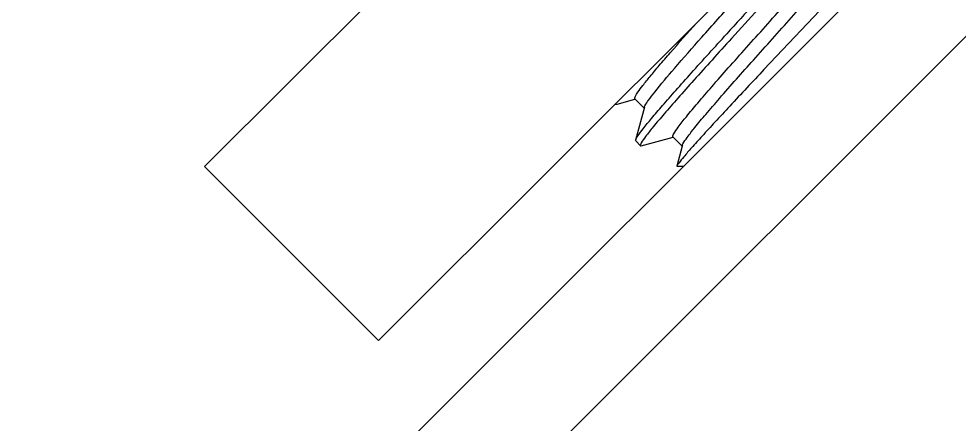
# Model space of a CAD drawing. Extents: x -1396510 to 1250330, y -1892470 to 1623980.
# Drawn here: x -1154975.5 to -1154830, y -61725.4 to -61662.6 of the extents above; entities that cross this region are included whole.
import ezdxf

# ---------------------------------------------------------------- set-up
doc = ezdxf.new("R2010")
doc.units = 0
doc.header["$LTSCALE"] = 1000
doc.header["$MEASUREMENT"] = 0

msp = doc.modelspace()

# ---------------------------------------------------------------- linework, layer by layer
at = {"linetype": 'Continuous'}
for p, q in [((-1154946.73, -61685.53), (-1154755.6, -61494.41)), ((-1154919.8, -61712.46), (-1154751.5, -61544.15)), ((-1156263.47, -63076.32), (-1154791.91, -61604.76)), ((-1156251.69, -63088.1), (-1154780.13, -61616.54)), ((-1154846.84, -61656.32), (-1154860.18, -61670.51)), ((-1154883.27, -61675.93), (-1154882.9, -61675.83)), ((-1154882.9, -61675.83), (-1154880.14, -61675.09)), ((-1154880.15, -61675.04), (-1154878.73, -61676.46)), ((-1154878.69, -61676.34), (-1154880.04, -61681.41)), ((-1154880.03, -61681.55), (-1154880.04, -61681.41)), ((-1154879.3, -61682.29), (-1154880.03, -61681.55)), ((-1154879.16, -61682.3), (-1154874.25, -61680.98)), ((-1154874.26, -61680.93), (-1154872.84, -61682.35)), ((-1154879.3, -61682.29), (-1154879.16, -61682.3)), ((-1154872.84, -61682.35), (-1154873.67, -61685.47)), ((-1154872.8, -61682.23), (-1154872.84, -61682.35)), ((-1154919.8, -61712.46), (-1154946.73, -61685.53)), ((-1154873.67, -61685.47), (-1154873.63, -61685.53)), ((-1154872.68, -61685.53), (-1154873.63, -61685.53))]:
    msp.add_line(p, q, dxfattribs=at)
for points, knots in [([(-1154842.59, -61638.22), (-1154842.54, -61638.27), (-1154842.67, -61638.6), (-1154842.94, -61639.03), (-1154843.5, -61639.8), (-1154844.27, -61640.77), (-1154845.28, -61641.99), (-1154847.03, -61644.04), (-1154849.68, -61647.04), (-1154853.3, -61651.07), (-1154857.35, -61655.54), (-1154861.61, -61660.21), (-1154864.49, -61663.38), (-1154865.93, -61664.96)], [0, 0, 0, 0, 0.006649, 0.022591, 0.048358, 0.083741, 0.128337, 0.181595, 0.311308, 0.466307, 0.638694, 0.819662, 1, 1, 1, 1]), ([(-1154865.2, -61665.69), (-1154862.44, -61662.66), (-1154858.36, -61658.19), (-1154853.07, -61652.37), (-1154849.53, -61648.44), (-1154846.53, -61645.04), (-1154844.22, -61642.35), (-1154842.78, -61640.58), (-1154842.09, -61639.59), (-1154841.88, -61639.24), (-1154841.85, -61639.09)], [0, 0, 0, 0, 0.346737, 0.513458, 0.665279, 0.795135, 0.896996, 0.966208, 0.987595, 1, 1, 1, 1]), ([(-1154878.59, -61676.09), (-1154878.43, -61675.79), (-1154877.94, -61675.08), (-1154876.45, -61673.14), (-1154873.69, -61669.9), (-1154869.59, -61665.23), (-1154864.78, -61659.85), (-1154859.8, -61654.29), (-1154855.18, -61649.11), (-1154851.44, -61644.8), (-1154849.31, -61642.25), (-1154848.51, -61641.17)], [0, 0, 0, 0, 0.021715, 0.056046, 0.159054, 0.298709, 0.460676, 0.628278, 0.784245, 0.912528, 1, 1, 1, 1]), ([(-1154874.26, -61680.93), (-1154874.3, -61680.89), (-1154874.27, -61680.69), (-1154874.01, -61680.2), (-1154873.29, -61679.17), (-1154872.05, -61677.61), (-1154870.3, -61675.53), (-1154868.14, -61673.02), (-1154865.62, -61670.16), (-1154862.85, -61667.05), (-1154858.96, -61662.7), (-1154854.23, -61657.42), (-1154849.8, -61652.42), (-1154846.8, -61648.94), (-1154845.15, -61646.96), (-1154844.01, -61645.48), (-1154843.42, -61644.66), (-1154843.27, -61644.32)], [0, 0, 0, 0, 0.003378, 0.010399, 0.036746, 0.079121, 0.136173, 0.20596, 0.286076, 0.373744, 0.465922, 0.650957, 0.8157, 0.883185, 0.937518, 0.97686, 1, 1, 1, 1]), ([(-1154872.71, -61682), (-1154872.53, -61681.65), (-1154871.92, -61680.8), (-1154870.74, -61679.28), (-1154869.06, -61677.27), (-1154866.05, -61673.78), (-1154861.62, -61668.78), (-1154856.91, -61663.53), (-1154853.04, -61659.2), (-1154850.29, -61656.11), (-1154847.8, -61653.28), (-1154845.66, -61650.8), (-1154843.93, -61648.74), (-1154842.7, -61647.19), (-1154842, -61646.18), (-1154841.74, -61645.7), (-1154841.71, -61645.5), (-1154841.74, -61645.46)], [0, 0, 0, 0, 0.024547, 0.065055, 0.120269, 0.188338, 0.353398, 0.537818, 0.629455, 0.716499, 0.795966, 0.865134, 0.921648, 0.963607, 0.989691, 0.996644, 1, 1, 1, 1]), ([(-1154880.15, -61675.04), (-1154880.23, -61674.96), (-1154880.01, -61674.5), (-1154879.63, -61673.9), (-1154878.82, -61672.82), (-1154877.72, -61671.46), (-1154876.31, -61669.77), (-1154873.93, -61667.01), (-1154872, -61664.83), (-1154870.64, -61663.3)], [0, 0, 0, 0, 0.021696, 0.075099, 0.161157, 0.278355, 0.42426, 0.595735, 1, 1, 1, 1]), ([(-1154880.04, -61681.41), (-1154879.98, -61681.18), (-1154879.56, -61680.58), (-1154878.75, -61679.48), (-1154877.46, -61677.92), (-1154875.78, -61675.95), (-1154873.72, -61673.61), (-1154870.41, -61669.89), (-1154867.77, -61666.98), (-1154865.93, -61664.96)], [0, 0, 0, 0, 0.033702, 0.097825, 0.191267, 0.311883, 0.456804, 0.622528, 1, 1, 1, 1]), ([(-1154865.2, -61665.69), (-1154866.21, -61666.8), (-1154868.15, -61668.94), (-1154870.92, -61672.02), (-1154873.4, -61674.8), (-1154875.5, -61677.21), (-1154877.18, -61679.19), (-1154878.36, -61680.65), (-1154879.05, -61681.61), (-1154879.3, -61682.07), (-1154879.33, -61682.25), (-1154879.3, -61682.29)], [0, 0, 0, 0, 0.205737, 0.397219, 0.56917, 0.716907, 0.836398, 0.924444, 0.978847, 0.993243, 1, 1, 1, 1]), ([(-1154860.18, -61670.51), (-1154861.95, -61672.39), (-1154864.49, -61675.09), (-1154867.67, -61678.53), (-1154869.65, -61680.68), (-1154871.25, -61682.47), (-1154872.47, -61683.85), (-1154873.21, -61684.8), (-1154873.62, -61685.28), (-1154873.67, -61685.47)], [0, 0, 0, 0, 0.384439, 0.552148, 0.69798, 0.818322, 0.910163, 0.971177, 1, 1, 1, 1])]:
    msp.add_open_spline(points, degree=3, knots=knots, dxfattribs=at)
for points in [[(-1154878.69, -61676.34), (-1154878.67, -61676.25), (-1154878.63, -61676.17), (-1154878.59, -61676.09)], [(-1154872.8, -61682.23), (-1154872.78, -61682.15), (-1154872.75, -61682.07), (-1154872.71, -61682)]]:
    msp.add_open_spline(points, degree=3, dxfattribs=at)

doc.saveas('drawing.dxf')
